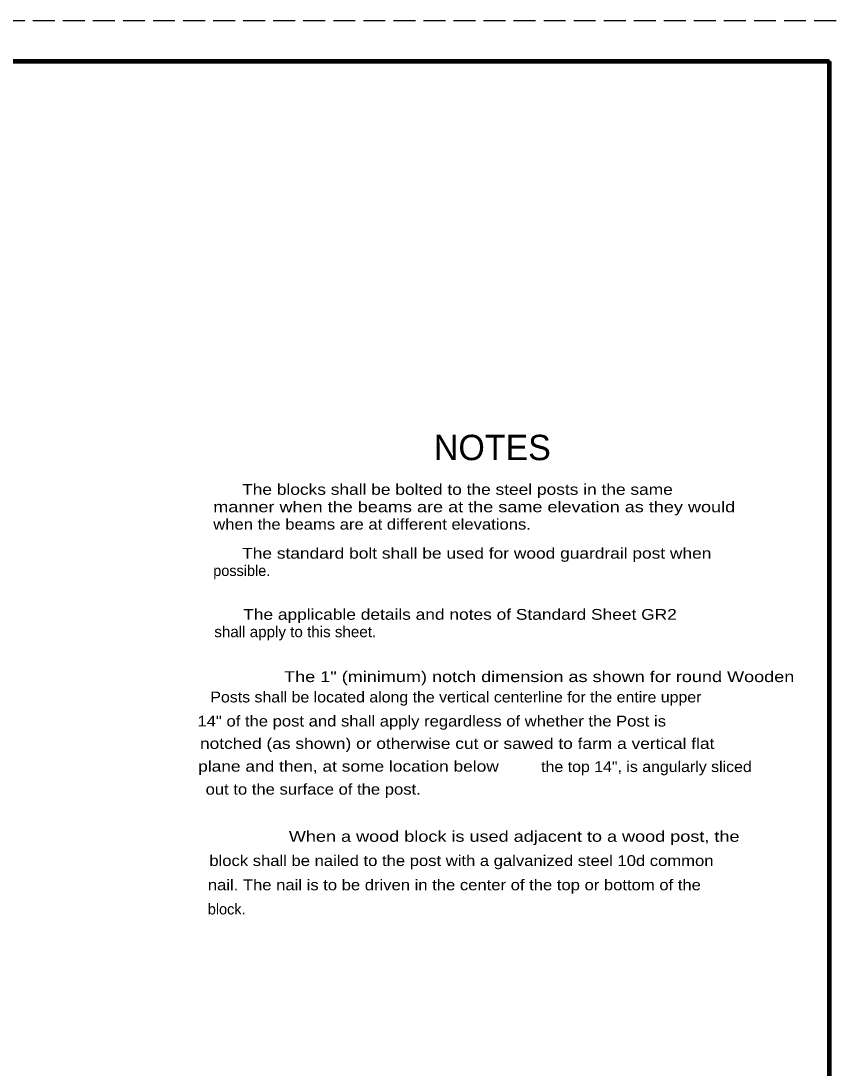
# Model space of a CAD drawing. Extents: x 0.5 to 35.9, y 24.1 to 46.1.
# Drawn here: x 25.69 to 35.73, y 33.16 to 46.06 of the extents above; entities that cross this region are included whole.
import ezdxf

# ---------------------------------------------------------------- set-up
doc = ezdxf.new("R2010")
doc.units = 0
doc.header["$LTSCALE"] = 0.045
doc.header["$PDMODE"] = 32
doc.header["$PDSIZE"] = 0.0225
doc.linetypes.add('LONG_DASHED', pattern=[7.5, 6, -1.5])
doc.layers.add('1', color=7, linetype='Continuous', lineweight=25)
doc.layers.add('2', color=7, linetype='Continuous', lineweight=13)

msp = doc.modelspace()

# ---------------------------------------------------------------- linework, layer by layer
at = {"layer": '1', "linetype": 'LONG_DASHED'}
msp.add_line((35.72725, 46.05917), (0.52725, 46.05917), dxfattribs=at)
at = {"layer": '1', "lineweight": 158}
msp.add_line((35.64392, 45.55917), (3.14392, 45.55917), dxfattribs=at)
msp.add_lwpolyline([(35.64392, 45.55917), (35.64392, 24.55917), (3.14392, 24.55917)], dxfattribs=at)
at = {"layer": '1'}
msp.add_point((35.64392, 45.55917), dxfattribs=at)

# ---------------------------------------------------------------- texts
for s, width, p in [('When a wood block is used adjacent to a wood post, the', 1.25, (28.98958, 35.94558)), ('When a wood block is used adjacent to a wood post, the', 1.25, (28.98958, 35.94558)), ('block shall be nailed to the post with a galvanized steel 10d common ', 1.15, (28.01042, 35.647)), ('nail. The nail is to be driven in the center of the top or bottom of the ', 1.15, (27.99175, 35.3485))]:
    msp.add_text(s, height=0.133, dxfattribs=dict(at, width=width)).set_placement(p)
msp.add_text('block.', height=0.133, dxfattribs=at).set_placement((27.99175, 35.04992))
at = {"layer": '2'}
for s, height, p in [('NOTES', 0.3125, (30.77567, 40.64758)), ('possible.', 0.133, (28.0585, 39.22008))]:
    msp.add_text(s, height=height, dxfattribs=at).set_placement(p)
for s, width, p in [('      The blocks shall be bolted to the steel posts in the same', 1.2, (28.0585, 40.22042)), ('manner when the beams are at the same elevation as they would', 1.25, (28.0585, 40.00608)), ('when the beams are at different elevations.', 1.15, (28.0585, 39.79183)), ('      The standard bolt shall be used for wood guardrail post when', 1.2, (28.0585, 39.43433)), ('      The applicable details and notes of Standard Sheet GR2', 1.2, (28.07158, 38.68092)), ('shall apply to this sheet.', 1.05, (28.07158, 38.46667)), ('The 1" (minimum) notch dimension as shown for round Wooden ', 1.25, (28.93142, 37.91342)), ('Posts shall be located along the vertical centerline for the entire upper', 1.1, (28.023, 37.66275)), (' 14" of the post and shall apply regardless of whether the Post is', 1.15, (27.80758, 37.36625)), (' notched (as shown) or otherwise cut or sawed to farm a vertical flat', 1.2, (27.83592, 37.09033)), (' plane and then, at some location below ', 1.2, (27.81358, 36.80975)), ('the top 14", is angularly sliced', 1.1, (32.09683, 36.805)), ('out to the surface of the post.', 1.15, (27.96467, 36.5265))]:
    msp.add_text(s, height=0.133, dxfattribs=dict(at, width=width)).set_placement(p)

doc.saveas('drawing.dxf')
